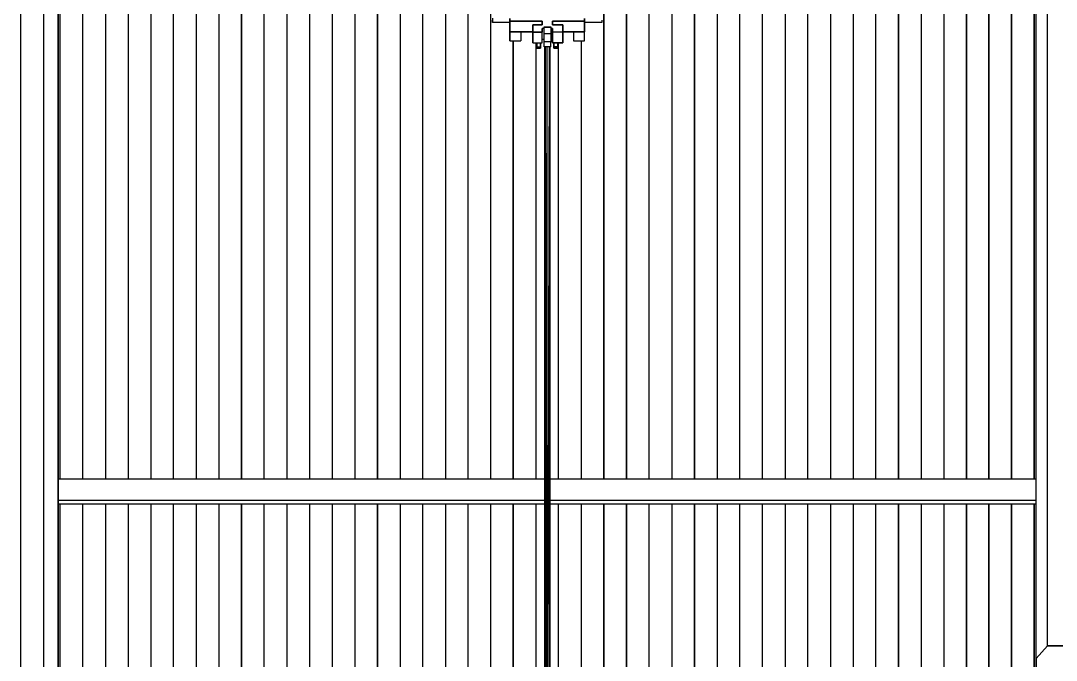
# Model space of a CAD drawing. Extents: x -32 to 51.8, y -51.6 to -5.5.
# Drawn here: x 13.28 to 17.199, y -46.803 to -44.382 of the extents above; entities that cross this region are included whole.
import ezdxf

# ---------------------------------------------------------------- set-up
doc = ezdxf.new("R2010")
doc.units = 0
doc.header["$MEASUREMENT"] = 0
doc.layers.get('0').update_dxf_attribs({"linetype": 'CONTINUOUS'})
doc.layers.add('hachures', color=5, linetype='CONTINUOUS')

msp = doc.modelspace()

# ---------------------------------------------------------------- linework, layer by layer
for p, q in [((13.4214, -43.0156), (13.4214, -50.9044)), ((13.4215, -43.0307), (13.4215, -50.9195)), ((13.4215, -50.9195), (13.4215, -43.0307)), ((17.1227, -46.7961), (17.1226, -43.1605)), ((17.1661, -46.7477), (17.1661, -43.1605)), ((17.1157, -46.1169), (17.1157, -43.5826)), ((15.066, -44.3729), (15.066, -44.3892)), ((15.066, -44.3806), (15.066, -44.3892)), ((15.066, -44.3892), (15.066, -44.3806)), ((15.1314, -44.3892), (15.066, -44.3892)), ((15.1314, -44.3735), (15.1314, -44.3838)), ((15.1314, -44.3838), (15.1314, -44.3739)), ((15.1314, -44.4244), (15.1314, -44.3838)), ((15.1314, -44.3838), (15.1733, -44.3838)), ((15.1314, -44.3838), (15.1314, -44.4244)), ((15.1733, -44.3842), (15.1314, -44.3842)), ((15.1314, -44.3892), (15.1314, -44.4095)), ((15.1314, -44.4578), (15.1314, -44.3957)), ((15.1314, -44.3957), (15.1314, -44.3957)), ((15.1314, -44.4141), (15.1314, -44.3957)), ((15.1314, -44.3961), (15.1314, -44.3961)), ((15.1314, -44.3961), (15.1314, -44.4145)), ((15.1733, -44.3838), (15.2531, -44.3838)), ((15.2531, -44.3842), (15.1733, -44.3842)), ((15.2531, -44.3838), (15.2531, -44.3981)), ((15.2531, -44.3838), (15.2531, -44.3981)), ((15.2531, -44.3981), (15.2531, -44.3842)), ((15.2926, -44.3981), (15.2926, -44.3838)), ((15.2926, -44.3838), (15.2926, -44.3842)), ((15.2926, -44.3842), (15.2926, -44.3838)), ((15.2926, -44.3838), (15.3724, -44.3838)), ((15.3724, -44.3842), (15.2926, -44.3842)), ((15.2926, -44.3842), (15.2926, -44.3981)), ((15.3724, -44.3838), (15.4143, -44.3838)), ((15.4143, -44.3842), (15.3724, -44.3842)), ((15.4143, -44.3838), (15.4143, -44.3735)), ((15.4143, -44.3739), (15.4143, -44.3838)), ((15.4143, -44.4244), (15.4143, -44.3838)), ((15.4143, -44.3838), (15.4143, -44.4244)), ((15.4797, -44.3892), (15.4143, -44.3892)), ((15.4797, -44.3806), (15.4797, -44.3892)), ((15.1314, -44.4095), (15.1314, -44.4095)), ((15.1314, -44.4095), (15.1314, -44.4224)), ((15.1314, -44.4095), (15.1314, -44.4095)), ((15.1314, -44.4244), (15.1314, -44.4141)), ((15.1314, -44.4224), (15.1314, -44.4578)), ((15.1314, -44.4244), (15.1314, -44.4248)), ((15.1733, -44.4244), (15.1314, -44.4244)), ((15.1314, -44.4248), (15.1733, -44.4248)), ((15.1314, -44.4248), (15.1314, -44.4578)), ((15.2178, -44.4244), (15.1733, -44.4244)), ((15.1733, -44.4248), (15.1733, -44.4578)), ((15.1733, -44.4248), (15.2178, -44.4248)), ((15.2178, -44.4112), (15.2178, -44.3981)), ((15.2178, -44.3981), (15.2531, -44.3981)), ((15.2531, -44.3981), (15.2178, -44.3981)), ((15.2178, -44.3981), (15.2178, -44.4112)), ((15.2178, -44.4252), (15.2178, -44.4112)), ((15.2178, -44.4112), (15.2178, -44.4386)), ((15.2178, -44.4112), (15.2178, -44.4252)), ((15.2178, -44.4386), (15.2178, -44.4112)), ((15.2531, -44.4252), (15.2178, -44.4252)), ((15.2178, -44.4658), (15.2178, -44.4252)), ((15.2178, -44.4252), (15.2531, -44.4252)), ((15.2178, -44.4252), (15.2178, -44.4658)), ((15.2616, -44.4112), (15.2531, -44.4112)), ((15.2531, -44.4112), (15.2531, -44.4252)), ((15.2531, -44.4252), (15.2531, -44.4112)), ((15.2531, -44.4658), (15.2531, -44.4252)), ((15.2616, -44.4085), (15.2616, -44.4052)), ((15.2616, -44.4052), (15.2859, -44.4052)), ((15.2616, -44.4323), (15.2616, -44.4085)), ((15.2859, -44.4085), (15.2616, -44.4085)), ((15.2616, -44.4625), (15.2616, -44.4323)), ((15.2859, -44.4323), (15.2616, -44.4323)), ((15.2859, -44.4052), (15.2859, -44.4085)), ((15.2859, -44.4085), (15.2859, -44.4323)), ((15.2926, -44.4112), (15.2859, -44.4112)), ((15.2859, -44.4323), (15.2859, -44.4625)), ((15.2926, -44.3981), (15.3319, -44.3981)), ((15.3319, -44.3981), (15.2926, -44.3981)), ((15.2926, -44.4112), (15.2926, -44.4518)), ((15.2926, -44.4252), (15.2926, -44.4112)), ((15.2926, -44.4112), (15.2926, -44.4252)), ((15.3319, -44.4252), (15.2926, -44.4252)), ((15.2926, -44.4252), (15.2926, -44.4658)), ((15.2926, -44.4658), (15.2926, -44.4252)), ((15.3319, -44.3981), (15.3319, -44.4112)), ((15.3319, -44.4112), (15.3319, -44.3981)), ((15.3319, -44.4112), (15.3319, -44.4252)), ((15.3319, -44.4252), (15.3319, -44.4112)), ((15.3724, -44.4244), (15.3319, -44.4244)), ((15.3319, -44.4248), (15.3724, -44.4248)), ((15.3319, -44.4252), (15.3319, -44.4658)), ((15.3319, -44.4658), (15.3319, -44.4252)), ((15.4143, -44.4244), (15.3724, -44.4244)), ((15.3724, -44.4248), (15.4143, -44.4248)), ((15.3724, -44.4248), (15.3724, -44.4578)), ((15.3724, -44.4248), (15.3724, -44.4578)), ((15.4143, -44.4248), (15.4143, -44.4244)), ((15.4143, -44.4578), (15.4143, -44.4248)), ((15.1314, -44.4578), (15.1733, -44.4578)), ((15.2178, -44.4386), (15.2178, -44.4386)), ((15.2178, -44.4386), (15.2178, -44.4518)), ((15.2178, -44.4386), (15.2178, -44.4386)), ((15.2178, -44.4518), (15.2178, -44.4386)), ((15.2178, -44.4518), (15.2178, -44.4658)), ((15.2178, -44.4658), (15.2178, -44.4518)), ((15.2178, -44.4658), (15.2531, -44.4658)), ((15.2327, -44.4658), (15.2327, -44.4674)), ((15.2327, -44.4809), (15.2327, -44.4658)), ((15.2327, -44.4658), (15.2327, -44.4809)), ((15.2327, -44.4674), (15.2327, -44.4674)), ((15.2327, -44.4674), (15.2327, -44.486)), ((15.2471, -44.4809), (15.2471, -44.4658)), ((15.2471, -44.4658), (15.2471, -44.4809)), ((15.2531, -44.4518), (15.2616, -44.4518)), ((15.2616, -44.4815), (15.2616, -44.4625)), ((15.2859, -44.4625), (15.2616, -44.4625)), ((15.2859, -44.4518), (15.2926, -44.4518)), ((15.2859, -44.4815), (15.2859, -44.4625)), ((15.2926, -44.4386), (15.2926, -44.4386)), ((15.2926, -44.4386), (15.2926, -44.4386)), ((15.2926, -44.4518), (15.2926, -44.4658)), ((15.2926, -44.4658), (15.2926, -44.4518)), ((15.2926, -44.4658), (15.3319, -44.4658)), ((15.3319, -44.4658), (15.2926, -44.4658)), ((15.2982, -44.4809), (15.2982, -44.4658)), ((15.2982, -44.4674), (15.2982, -44.4658)), ((15.2982, -44.4658), (15.2982, -44.4809)), ((15.2982, -44.4658), (15.2982, -44.4674)), ((15.2982, -44.4674), (15.2982, -44.4674)), ((15.2982, -44.4674), (15.2982, -44.486)), ((15.2982, -44.486), (15.2982, -44.4674)), ((15.2982, -44.4674), (15.2982, -44.4674)), ((15.3127, -44.4658), (15.3127, -44.4809)), ((15.3127, -44.4809), (15.3127, -44.4658)), ((15.3724, -44.4578), (15.4143, -44.4578)), ((15.2327, -44.4809), (15.2471, -44.4809)), ((15.2327, -44.486), (15.2327, -44.4809)), ((15.2327, -44.4809), (15.2327, -44.486)), ((15.2327, -44.486), (15.2471, -44.486)), ((15.2471, -44.486), (15.2471, -44.4809)), ((15.2471, -44.4809), (15.2471, -44.486)), ((15.2859, -44.4815), (15.2616, -44.4815)), ((15.2617, -44.4815), (15.2617, -48.8715)), ((15.265, -44.4815), (15.2617, -48.8715)), ((15.265, -48.8644), (15.2728, -44.4815)), ((15.265, -44.4815), (15.265, -48.8644)), ((15.2729, -48.8619), (15.2808, -44.4815)), ((15.2729, -48.8619), (15.273, -44.4815)), ((15.2809, -48.8641), (15.2842, -44.4815)), ((15.2809, -44.4815), (15.2809, -48.8641)), ((15.2842, -48.8715), (15.2842, -44.4815)), ((15.3127, -44.4809), (15.2982, -44.4809)), ((15.2982, -44.4809), (15.3127, -44.4809)), ((15.2982, -44.486), (15.2982, -44.4809)), ((15.2982, -44.4809), (15.2982, -44.486)), ((15.2982, -44.486), (15.3127, -44.486)), ((15.3127, -44.4809), (15.3127, -44.4809)), ((15.3127, -44.4809), (15.3127, -44.486)), ((15.3127, -44.486), (15.3127, -44.4809)), ((15.3127, -44.486), (15.3127, -44.486)), ((15.2617, -46.1169), (13.4215, -46.1169)), ((17.1227, -46.1169), (15.2842, -46.1169)), ((13.4215, -46.1965), (15.2617, -46.1965)), ((15.2842, -46.1965), (17.1227, -46.1965)), ((13.4215, -46.2105), (15.2617, -46.2105)), ((15.2842, -46.2105), (17.1227, -46.2105)), ((17.1227, -46.7961), (17.1661, -46.7476)), ((17.1661, -46.7477), (17.1227, -46.7961)), ((17.1661, -46.7476), (17.2519, -46.7476)), ((17.2519, -46.7477), (17.1661, -46.7477)), ((17.1228, -46.8582), (17.1227, -46.7961)), ((17.1227, -46.7961), (17.1228, -46.8583))]:
    msp.add_line(p, q)
at = {"layer": 'hachures'}
for p, q in [((13.2804, -50.8926), (13.2804, -43.0038)), ((13.3661, -43.0038), (13.3661, -50.8926)), ((13.43, -46.1169), (13.4299, -43.5826)), ((13.6871, -43.5826), (13.6871, -46.1169)), ((13.7728, -43.5826), (13.7728, -46.1169)), ((14.0299, -43.5826), (14.03, -46.1169)), ((14.1157, -43.5826), (14.1157, -46.1169)), ((14.1157, -46.1169), (14.1157, -43.5826)), ((14.3728, -43.5826), (14.3728, -46.1169)), ((14.4585, -43.5826), (14.4585, -46.1169)), ((14.7157, -43.5826), (14.7157, -46.1169)), ((14.8014, -46.1169), (14.8014, -43.5826)), ((15.0585, -43.5826), (15.0585, -46.1169)), ((16.43, -43.5826), (16.43, -46.1169)), ((16.5157, -46.1169), (16.5157, -43.5826)), ((16.7728, -43.5826), (16.7728, -46.1169)), ((16.8585, -43.5826), (16.8585, -46.1169)), ((16.8585, -46.1169), (16.8585, -43.5826)), ((17.1157, -43.5826), (17.1157, -46.1169)), ((13.5157, -46.1169), (13.5157, -43.6442)), ((13.6014, -43.6442), (13.6014, -46.1169)), ((13.8585, -46.1169), (13.8585, -43.6442)), ((13.9442, -43.6442), (13.9442, -46.1169)), ((14.2014, -46.1169), (14.2014, -43.6442)), ((14.2871, -43.6442), (14.2871, -46.1169)), ((14.5442, -43.6442), (14.5442, -46.1169)), ((14.6299, -43.6442), (14.63, -46.1169)), ((14.63, -46.1169), (14.6299, -43.6442)), ((14.8871, -43.6442), (14.8871, -46.1169)), ((14.9728, -43.6442), (14.9728, -46.1169)), ((16.1728, -43.6508), (16.1728, -46.1169)), ((16.2585, -46.1169), (16.2585, -43.6442)), ((16.3442, -43.6442), (16.3442, -46.1169)), ((16.6014, -43.6442), (16.6014, -46.1169)), ((16.6014, -46.1169), (16.6014, -43.6442)), ((16.6871, -43.6442), (16.6871, -46.1169)), ((16.9442, -43.6442), (16.9442, -46.1169)), ((16.9442, -46.1169), (16.9442, -43.6442)), ((17.03, -43.6442), (17.03, -46.1169)), ((17.03, -46.1169), (17.03, -43.6442)), ((16.0871, -46.1169), (16.0871, -43.7178)), ((16.0014, -46.1169), (16.0014, -43.7848)), ((15.9157, -43.8518), (15.9157, -46.1169)), ((15.83, -43.9188), (15.83, -46.1169)), ((15.83, -46.1169), (15.83, -43.9188)), ((15.7442, -43.9857), (15.7442, -46.1169)), ((15.6585, -46.1169), (15.6585, -44.0527)), ((15.5728, -46.1169), (15.5728, -44.1197)), ((15.5728, -44.1197), (15.5728, -46.1169)), ((15.4871, -44.1867), (15.4871, -46.1169)), ((15.4871, -46.1169), (15.4871, -44.1867)), ((15.1442, -44.4578), (15.1442, -46.1169)), ((15.1442, -46.1169), (15.1442, -44.4578)), ((15.23, -44.4658), (15.23, -46.1169)), ((15.3157, -46.1169), (15.3157, -44.4658)), ((15.4014, -44.4578), (15.4014, -46.1169)), ((13.43, -48.8244), (13.43, -46.2105)), ((13.5157, -48.8244), (13.5157, -46.2105)), ((13.6014, -46.2105), (13.6014, -48.8244)), ((13.6871, -46.2105), (13.6871, -48.8244)), ((13.7728, -46.2105), (13.7728, -48.8244)), ((13.8585, -48.8244), (13.8585, -46.2105)), ((13.9442, -46.2105), (13.9442, -48.8244)), ((14.03, -46.2105), (14.03, -48.8244)), ((14.1157, -46.2105), (14.1157, -48.8244)), ((14.1157, -48.8244), (14.1157, -46.2105)), ((14.2014, -48.8244), (14.2014, -46.2105)), ((14.2871, -46.2105), (14.2871, -48.8244)), ((14.3728, -46.2105), (14.3728, -48.8244)), ((14.4585, -46.2105), (14.4585, -48.8244)), ((14.5442, -46.2105), (14.5442, -48.8244)), ((14.63, -46.2105), (14.63, -48.8244)), ((14.63, -48.8244), (14.63, -46.2105)), ((14.7157, -46.2105), (14.7157, -48.8244)), ((14.8014, -48.8244), (14.8014, -46.2105)), ((14.8871, -46.2105), (14.8871, -48.8244)), ((14.9728, -46.2105), (14.9728, -48.8244)), ((15.0585, -46.2105), (15.0585, -48.8244)), ((15.1442, -46.2105), (15.1442, -48.8244)), ((15.1442, -48.8244), (15.1442, -46.2105)), ((15.23, -46.2105), (15.23, -48.8244)), ((15.3157, -48.8244), (15.3157, -46.2105)), ((15.4014, -46.2105), (15.4014, -48.8244)), ((15.4871, -46.2105), (15.4871, -48.8244)), ((15.4871, -48.8244), (15.4871, -46.2105)), ((15.5728, -48.8244), (15.5728, -46.2105)), ((15.5728, -46.2105), (15.5728, -48.8244)), ((15.6585, -48.8244), (15.6585, -46.2105)), ((15.7442, -46.2105), (15.7442, -48.8244)), ((15.83, -46.2105), (15.83, -48.8244)), ((15.83, -48.8244), (15.83, -46.2105)), ((15.9157, -46.2105), (15.9157, -48.8244)), ((16.0014, -48.8244), (16.0014, -46.2105)), ((16.0871, -48.8244), (16.0871, -46.2105)), ((16.1728, -46.2105), (16.1728, -48.8244)), ((16.2585, -48.8244), (16.2585, -46.2105)), ((16.3442, -46.2105), (16.3443, -48.8244)), ((16.43, -46.2105), (16.43, -48.8244)), ((16.5157, -48.8244), (16.5157, -46.2105)), ((16.6014, -46.2105), (16.6014, -48.8244)), ((16.6014, -48.8244), (16.6014, -46.2105)), ((16.6871, -46.2105), (16.6871, -48.8244)), ((16.7728, -46.2105), (16.7728, -48.8244)), ((16.8585, -46.2105), (16.8585, -48.8244)), ((16.8585, -48.8244), (16.8585, -46.2105)), ((16.9442, -46.2105), (16.9443, -48.8244)), ((16.9443, -48.8244), (16.9442, -46.2105)), ((17.03, -46.2105), (17.03, -48.8244)), ((17.03, -48.8244), (17.03, -46.2105)), ((17.1157, -48.8244), (17.1157, -46.2105)), ((17.1157, -46.2105), (17.1157, -48.8244))]:
    msp.add_line(p, q, dxfattribs=at)

doc.saveas('drawing.dxf')
